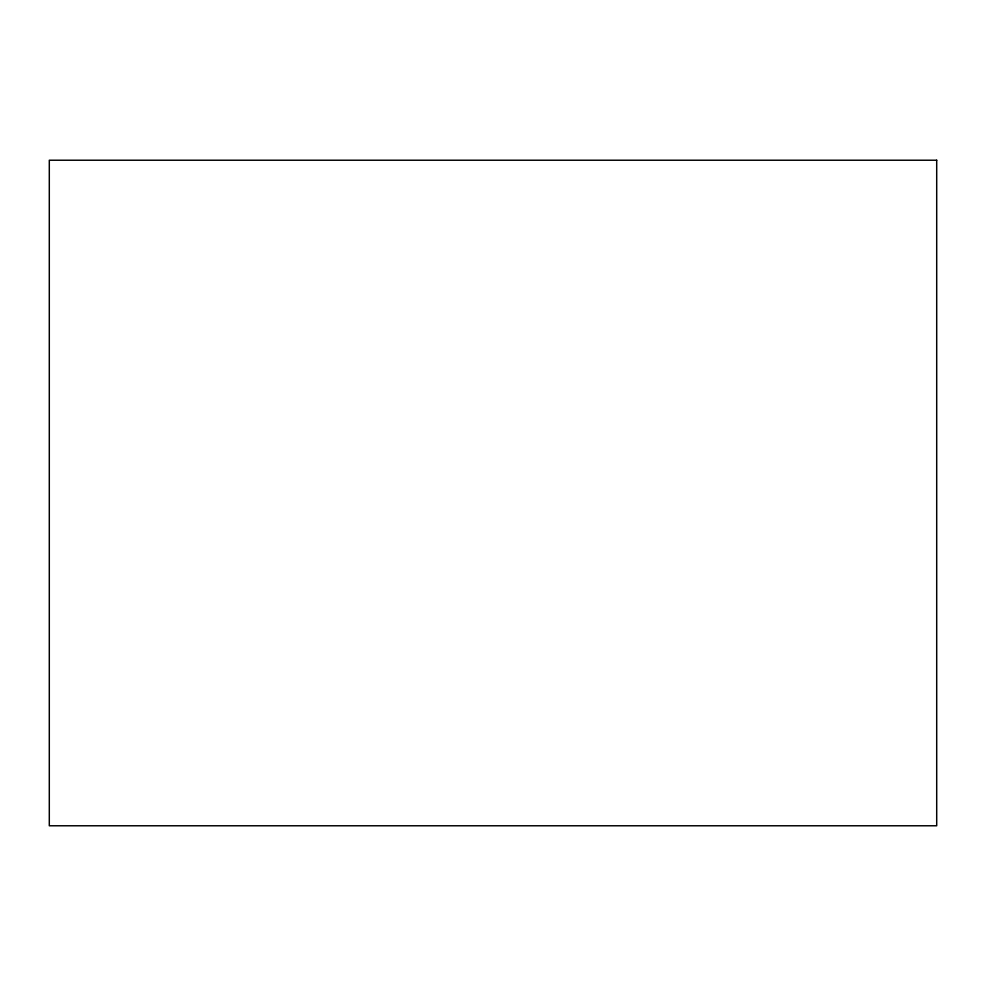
<?xml version="1.0" encoding="UTF-8"?>
<svg xmlns="http://www.w3.org/2000/svg" width="986" height="986" viewBox="0 0 986 986"><rect width="100%" height="100%" fill="white"/><g stroke="black" fill="none" stroke-linecap="round" stroke-linejoin="round"><path stroke-width="1.48" d="M936.7 160.225L49.3 160.225L49.3 825.775L936.7 825.775L936.7 160.225"/></g></svg>
